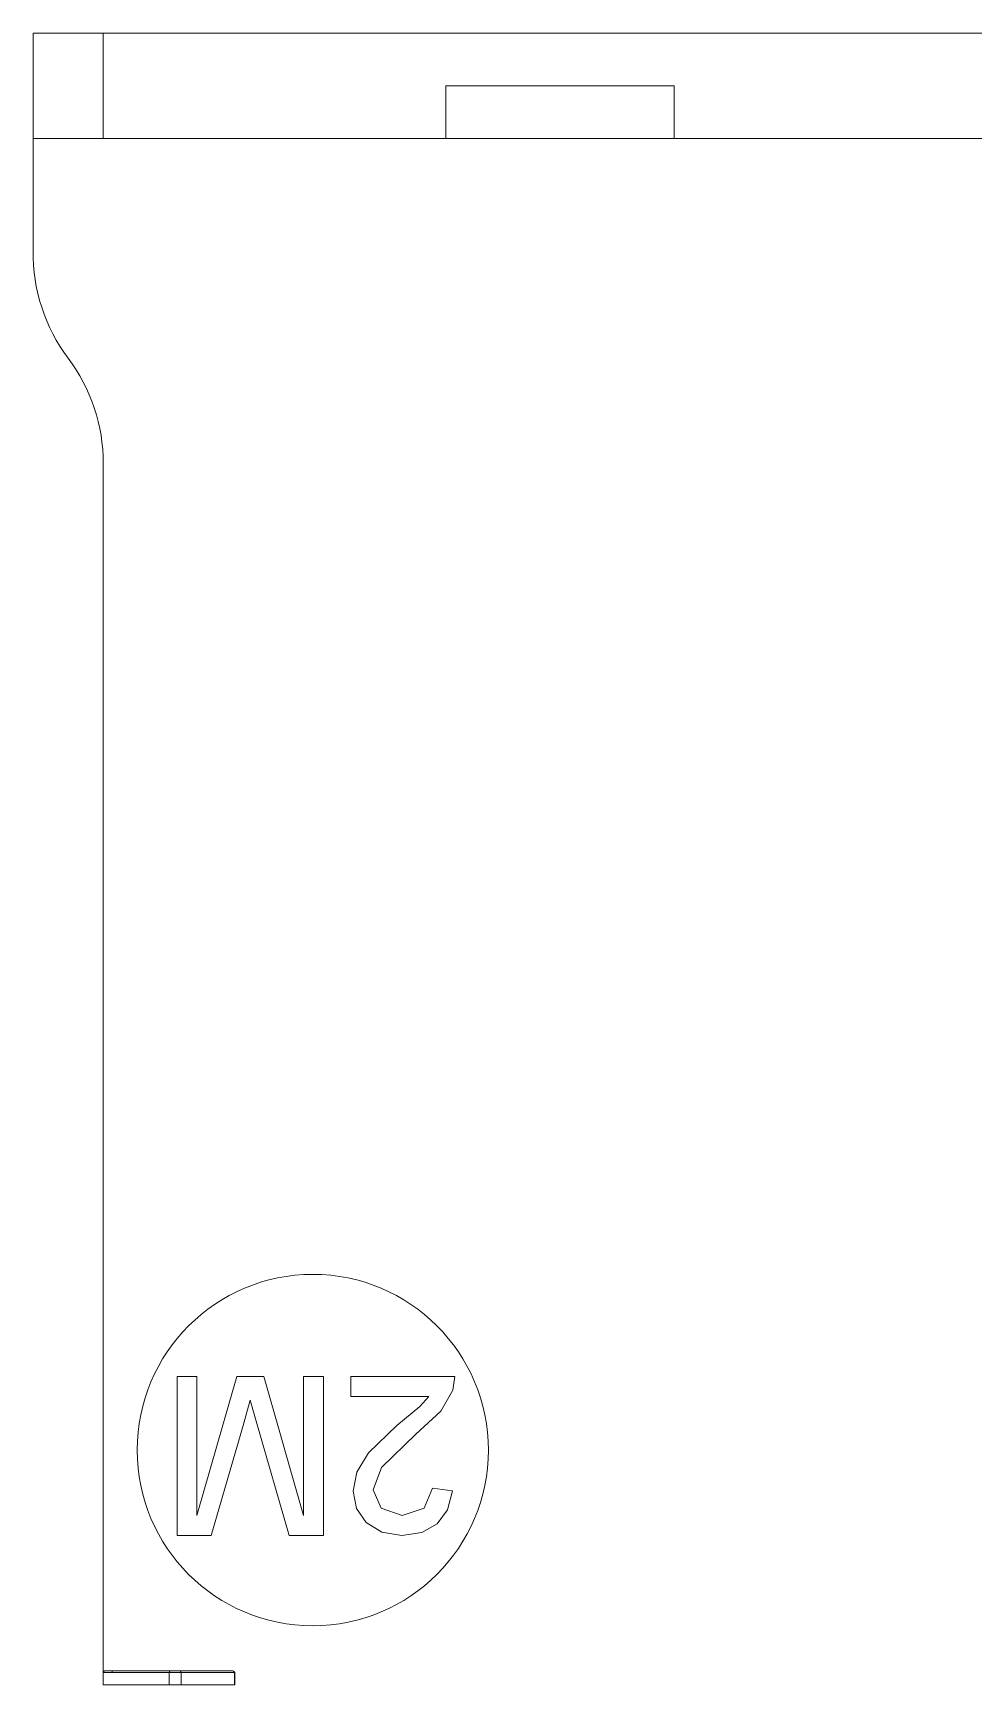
# Model space of a CAD drawing. Header units: millimetres. Extents: x 79795 to 317870, y -36033 to 97293.
# Drawn here: x 198276 to 198812, y 33268 to 34208 of the extents above; entities that cross this region are included whole.
import ezdxf

# ---------------------------------------------------------------- set-up
doc = ezdxf.new("R2010")
doc.units = ezdxf.units.MM
doc.header["$MEASUREMENT"] = 0
doc.layers.add('I-FURN', color=8, linetype='CONTINUOUS', lineweight=9)

msp = doc.modelspace()

# ---------------------------------------------------------------- linework, layer by layer
at = {"layer": 'I-FURN'}
for p, q in [((198315.76, 34208.33), (198275.76, 34208.33)), ((198275.76, 34208.33), (199075.76, 34208.33)), ((198275.76, 34148.33), (198275.76, 34208.33)), ((198275.76, 34148.33), (198275.76, 34208.33)), ((198275.76, 34208.33), (198275.76, 34084.43)), ((199075.76, 34208.33), (198275.76, 34208.33)), ((198275.76, 34208.33), (199075.76, 34208.33)), ((198275.76, 34084.43), (198275.76, 34208.33)), ((199035.76, 34208.33), (198315.76, 34208.33)), ((198315.76, 34148.33), (198315.76, 34208.33)), ((198315.76, 34148.33), (198315.76, 34208.33)), ((198510.76, 34148.33), (198510.76, 34178.33)), ((198510.76, 34178.33), (198640.76, 34178.33)), ((198510.76, 34148.33), (198510.76, 34178.33)), ((198640.76, 34178.33), (198510.76, 34178.33)), ((198640.76, 34148.33), (198640.76, 34178.33)), ((198640.76, 34178.33), (198640.76, 34148.33)), ((198510.76, 34148.33), (198275.76, 34148.33)), ((198275.76, 34148.33), (198315.76, 34148.33)), ((198315.76, 34148.33), (199035.76, 34148.33)), ((198640.76, 34148.33), (198510.76, 34148.33)), ((199075.76, 34148.33), (198640.76, 34148.33)), ((198315.76, 33963.32), (198315.76, 33275.15)), ((198315.76, 33275.15), (198315.76, 33963.32)), ((198369.07, 33443.7), (198357.77, 33443.7)), ((198357.77, 33443.7), (198357.77, 33353.29)), ((198391.79, 33443.7), (198369.07, 33364.59)), ((198369.07, 33364.59), (198369.07, 33443.7)), ((198407.1, 33443.7), (198391.79, 33443.7)), ((198429.82, 33364.59), (198407.1, 33443.7)), ((198441.12, 33443.7), (198429.82, 33443.7)), ((198429.82, 33443.7), (198429.82, 33364.59)), ((198441.12, 33353.29), (198441.12, 33443.7)), ((198515.99, 33443.7), (198456.66, 33443.7)), ((198456.66, 33443.7), (198456.66, 33432.4)), ((198514.78, 33435.91), (198515.99, 33443.7)), ((198507.91, 33423.91), (198514.78, 33435.91)), ((198395.41, 33415.91), (198399.44, 33430.32)), ((198399.44, 33430.32), (198403.18, 33417.01)), ((198456.66, 33432.4), (198501.05, 33432.4)), ((198495.95, 33426.65), (198482.95, 33415.77)), ((198493.76, 33410.81), (198507.91, 33423.91)), ((198501.05, 33432.4), (198495.95, 33426.65)), ((198377.22, 33353.29), (198395.41, 33415.91)), ((198403.18, 33417.01), (198421.67, 33353.29)), ((198482.95, 33415.77), (198466.76, 33400.29)), ((198474.25, 33391.98), (198493.76, 33410.81)), ((198466.76, 33400.29), (198460.08, 33389.21)), ((198460.08, 33389.21), (198458.07, 33378.49)), ((198469.37, 33379.18), (198474.25, 33391.98)), ((198458.07, 33378.49), (198459.93, 33368.64)), ((198473.97, 33368.81), (198469.37, 33379.18)), ((198503.28, 33380.13), (198498.52, 33368.72)), ((198514.58, 33378.71), (198503.28, 33380.13)), ((198511.84, 33367.78), (198514.58, 33378.71)), ((198459.93, 33368.64), (198465.52, 33360.53)), ((198485.99, 33364.59), (198473.97, 33368.81)), ((198498.52, 33368.72), (198485.99, 33364.59)), ((198505.91, 33359.8), (198511.84, 33367.78)), ((198465.52, 33360.53), (198474.3, 33355.1)), ((198497.11, 33354.91), (198505.91, 33359.8)), ((198357.77, 33353.29), (198377.22, 33353.29)), ((198421.67, 33353.29), (198441.12, 33353.29)), ((198474.3, 33355.1), (198485.75, 33353.29)), ((198485.75, 33353.29), (198497.11, 33354.91)), ((198315.75, 33275.15), (198315.75, 33268.15)), ((198315.76, 33275.15), (198353.22, 33275.15)), ((198315.76, 33275.15), (198315.76, 33268.15)), ((198316.76, 33276.15), (198316.75, 33276.15)), ((198353.78, 33276.15), (198316.76, 33276.15)), ((198316.76, 33276.15), (198320.75, 33276.15)), ((198320.75, 33275.15), (198320.75, 33276.15)), ((198320.75, 33276.15), (198359.32, 33276.15)), ((198353.22, 33275.15), (198360.14, 33275.15)), ((198353.22, 33275.15), (198353.22, 33268.15)), ((198359.32, 33276.15), (198353.78, 33276.15)), ((198389.6, 33276.15), (198359.32, 33276.15)), ((198389.6, 33276.15), (198359.32, 33276.15)), ((198360.14, 33275.15), (198390.42, 33275.15)), ((198360.14, 33275.15), (198360.14, 33268.15)), ((198390.23, 33275.93), (198390.26, 33275.9)), ((198390.42, 33275.15), (198390.6, 33275.15)), ((198390.42, 33275.15), (198390.42, 33268.15)), ((198390.6, 33268.15), (198390.6, 33275.15)), ((198390.6, 33268.15), (198390.6, 33275.15)), ((198390.6, 33268.15), (198390.6, 33275.15)), ((198315.76, 33268.15), (198353.22, 33268.15)), ((198353.22, 33268.15), (198360.14, 33268.15)), ((198360.14, 33268.15), (198390.42, 33268.15)), ((198390.42, 33268.15), (198390.6, 33268.15))]:
    msp.add_line(p, q, dxfattribs=at)
at = {"layer": 'I-FURN', "flags": 128}
for points in [[(198315.75, 33275.15), (198315.75, 33275.19), (198315.75, 33275.23), (198315.76, 33275.27), (198315.76, 33275.31), (198315.77, 33275.35), (198315.78, 33275.39), (198315.79, 33275.43), (198315.8, 33275.47), (198315.81, 33275.5), (198315.83, 33275.54), (198315.85, 33275.58), (198315.86, 33275.61), (198315.88, 33275.65), (198315.9, 33275.68), (198315.93, 33275.72), (198315.95, 33275.75), (198315.97, 33275.78), (198316, 33275.81), (198316.03, 33275.84), (198316.05, 33275.87), (198316.08, 33275.9), (198316.11, 33275.92), (198316.14, 33275.95), (198316.18, 33275.97), (198316.21, 33275.99), (198316.24, 33276.01), (198316.28, 33276.03), (198316.31, 33276.05), (198316.35, 33276.07), (198316.39, 33276.08), (198316.43, 33276.1), (198316.46, 33276.11), (198316.5, 33276.12), (198316.54, 33276.13), (198316.58, 33276.14), (198316.62, 33276.14), (198316.66, 33276.15), (198316.7, 33276.15), (198316.74, 33276.15), (198316.75, 33276.15)], [(198316.75, 33276.15), (198316.75, 33276.15), (198316.76, 33276.15), (198316.78, 33276.15), (198316.8, 33276.15), (198316.83, 33276.15), (198316.87, 33276.15), (198316.91, 33276.15), (198316.95, 33276.15), (198317.01, 33276.15), (198317.07, 33276.15), (198317.13, 33276.15), (198317.2, 33276.15), (198317.28, 33276.15), (198317.36, 33276.15), (198317.45, 33276.15), (198317.54, 33276.15), (198317.64, 33276.15), (198317.74, 33276.15), (198317.85, 33276.15), (198317.96, 33276.15), (198318.08, 33276.15), (198318.2, 33276.15), (198318.33, 33276.15), (198318.46, 33276.15), (198318.59, 33276.15), (198318.73, 33276.15), (198318.87, 33276.15), (198319.01, 33276.15), (198319.15, 33276.15), (198319.3, 33276.15), (198319.45, 33276.15), (198319.6, 33276.15), (198319.76, 33276.15), (198319.91, 33276.15), (198320.07, 33276.15), (198320.23, 33276.15), (198320.39, 33276.15), (198320.55, 33276.15), (198320.71, 33276.15), (198320.75, 33276.15)], [(198353.78, 33276.15), (198351, 33276.15), (198348.3, 33276.15), (198345.69, 33276.15), (198343.17, 33276.15), (198340.74, 33276.15), (198338.41, 33276.15), (198336.18, 33276.15), (198334.05, 33276.15), (198332.04, 33276.15), (198330.14, 33276.15), (198328.35, 33276.15), (198326.68, 33276.15), (198325.13, 33276.15), (198323.7, 33276.15), (198322.4, 33276.15), (198321.23, 33276.15), (198320.18, 33276.15), (198319.27, 33276.15), (198318.49, 33276.15), (198317.84, 33276.15), (198317.33, 33276.15), (198316.95, 33276.15), (198316.76, 33276.15)], [(198359.32, 33276.15), (198359.22, 33276.15), (198359.12, 33276.15), (198359.02, 33276.15), (198358.91, 33276.15), (198358.8, 33276.15), (198358.68, 33276.15), (198358.56, 33276.15), (198358.43, 33276.15), (198358.3, 33276.15), (198358.17, 33276.15), (198358.03, 33276.15), (198357.89, 33276.15), (198357.74, 33276.15), (198357.6, 33276.15), (198357.45, 33276.15), (198357.3, 33276.15), (198357.15, 33276.15), (198356.99, 33276.15), (198356.84, 33276.15), (198356.68, 33276.15), (198356.52, 33276.15), (198356.36, 33276.15), (198356.2, 33276.15), (198356.04, 33276.15), (198355.88, 33276.15), (198355.72, 33276.15), (198355.56, 33276.15), (198355.4, 33276.15), (198355.25, 33276.15), (198355.09, 33276.15), (198354.94, 33276.15), (198354.78, 33276.15), (198354.63, 33276.15), (198354.48, 33276.15), (198354.34, 33276.15), (198354.19, 33276.15), (198354.05, 33276.15), (198353.92, 33276.15), (198353.78, 33276.15)], [(198390.46, 33275.66), (198390.48, 33275.62), (198390.5, 33275.59), (198390.51, 33275.55), (198390.53, 33275.51), (198390.54, 33275.48), (198390.55, 33275.44), (198390.57, 33275.4), (198390.57, 33275.36), (198390.58, 33275.32), (198390.59, 33275.28), (198390.59, 33275.24), (198390.6, 33275.2), (198390.6, 33275.16), (198390.6, 33275.15)]]:
    msp.add_lwpolyline(points, dxfattribs=at)
at = {"layer": 'I-FURN'}
for centre, radius, start, end in [((198375.78, 34083.34), 100.03, 179.37439, 216.8699), ((198375.78, 34083.34), 100.03, 179.37439, 216.8699), ((198215.76, 33963.32), 100, 0, 36.8699), ((198215.76, 33963.32), 100, 0, 36.8699), ((198435.05, 33401.82), 100, 0, 180), ((198435.05, 33401.82), 100, 180, 0)]:
    msp.add_arc(centre, radius, start, end, dxfattribs=at)
for centre, ratio, start_param, end_param in [((198316.76, 33275.15), 0.998113, 0, 1.570796), ((198353.78, 33275.15), 0.56467, 0, 1.570796), ((198359.32, 33275.15), 0.819152, 4.712389, 6.283185), ((198389.6, 33275.15), 0.819152, 4.712389, 6.283185)]:
    msp.add_ellipse(centre, major_axis=(0, 1), ratio=ratio, start_param=start_param, end_param=end_param, dxfattribs=at)

doc.saveas('drawing.dxf')
